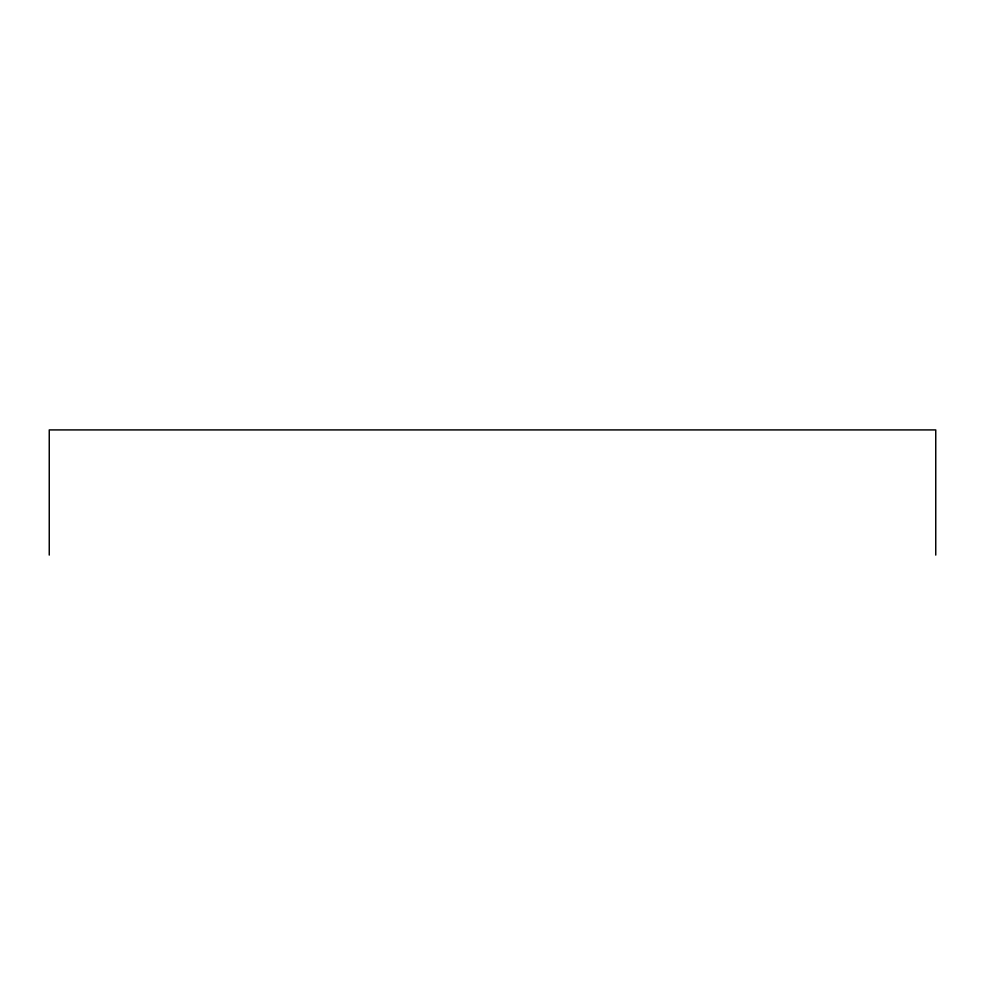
<?xml version="1.0" encoding="UTF-8"?>
<svg xmlns="http://www.w3.org/2000/svg" width="985" height="985" viewBox="0 0 985 985"><rect width="100%" height="100%" fill="white"/><g stroke="black" fill="none" stroke-linecap="round" stroke-linejoin="round"><path stroke-width="1.48" d="M935.75 555.084L935.75 429.916L49.25 429.916L49.25 555.084"/></g></svg>
